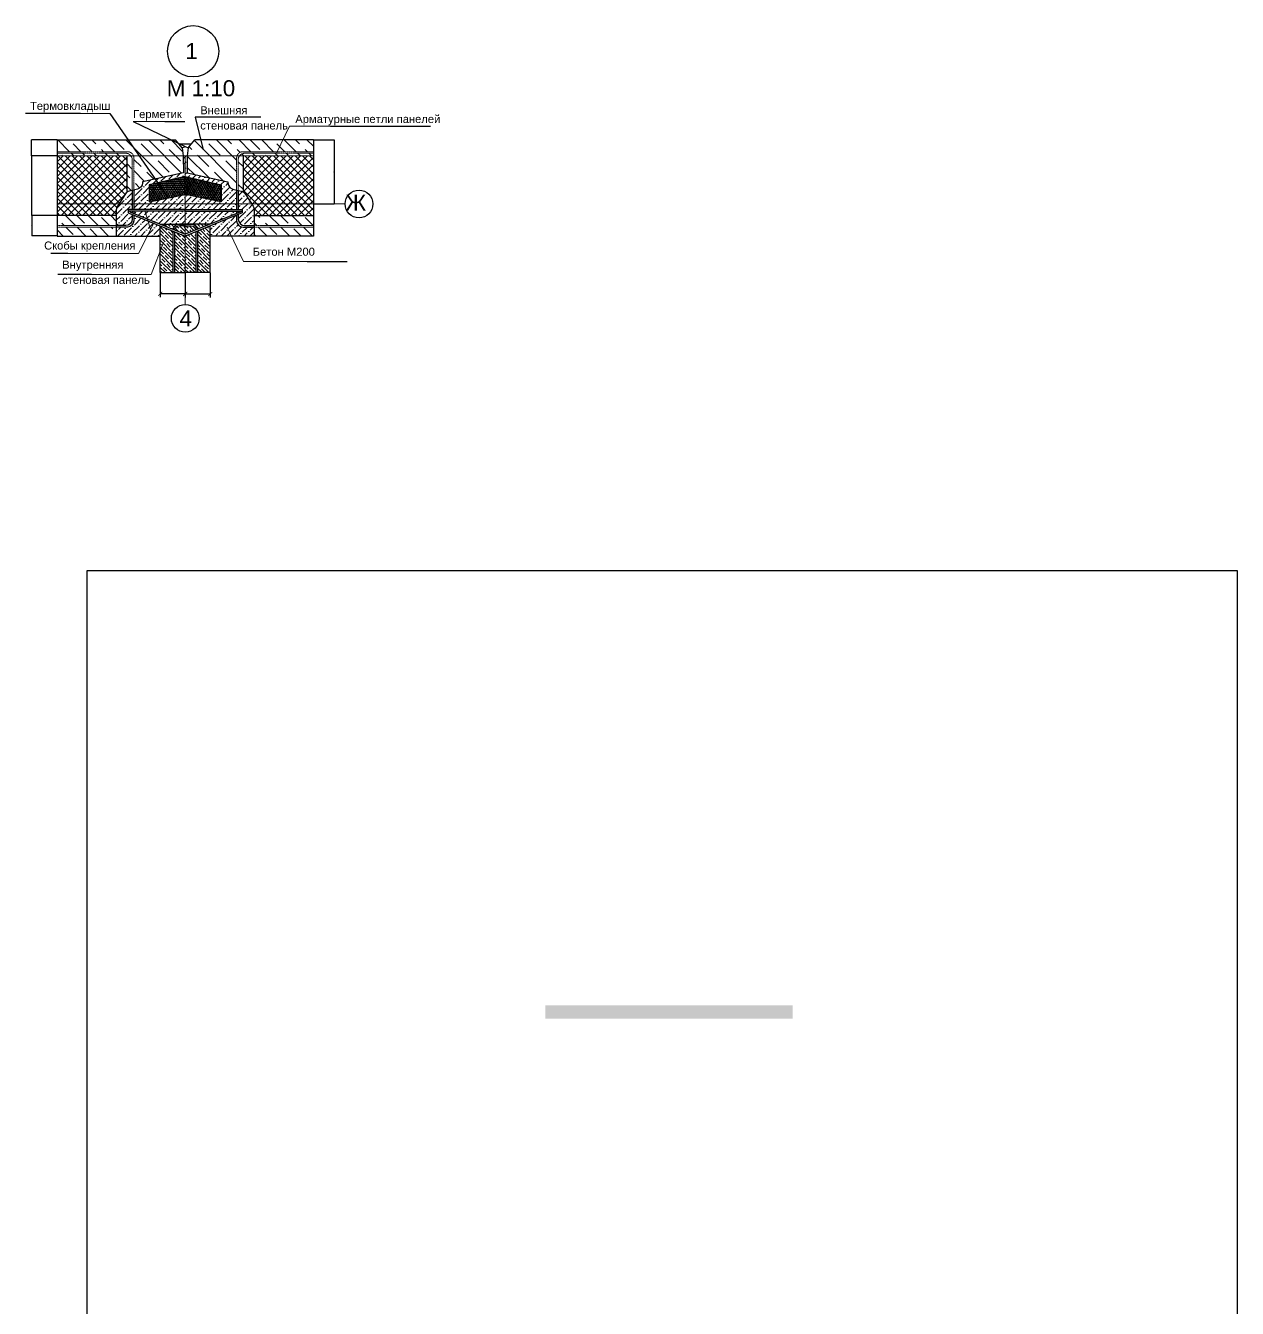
# Model space of a CAD drawing. Header units: millimetres. Extents: x -10163 to 1081624, y -5450 to 230390.
# Drawn here: x 413014 to 458409, y 92021 to 140093 of the extents above; entities that cross this region are included whole.
import ezdxf

# ---------------------------------------------------------------- set-up
doc = ezdxf.new("R2010")
doc.units = ezdxf.units.MM
doc.header["$PDMODE"] = 35
doc.linetypes.add('ACAD_ISO02W100', pattern=[15, 12, -3])
doc.layers.add('Кровля', color=92, linetype='Continuous')
doc.layers.add('лінії', color=7, linetype='Continuous', lineweight=30)
doc.layers.add('позначки', color=7, linetype='Continuous', lineweight=9)
doc.layers.add('Штриховка', color=50, linetype='Continuous', transparency=0.6)
doc.styles.get("Standard").update_dxf_attribs({"font": 'arial.ttf'})
doc.dimstyles.new('вузли', dxfattribs={"dimtxt": 20, "dimasz": 15, "dimexe": 1.25, "dimexo": 0.625, "dimgap": 10, "dimtad": 1, "dimdec": 0, "dimtxsty": 'Standard', "dimblk": 'ARCHTICK', "dimcen": 2.5, "dimadec": 0, "dimazin": 0, "dimtfac": 1, "dimtdec": 0, "dimtmove": 0, "dimatfit": 3, "dimldrblk": 'ARCHTICK', "dimfxl": 1.25, "dimarcsym": 0})
doc.dimstyles.new('Масштаб 1_100', dxfattribs={"dimtxt": 2.5, "dimasz": 150, "dimexe": 125, "dimexo": 1, "dimgap": 50, "dimtad": 1, "dimdec": 0, "dimrnd": 10, "dimzin": 9, "dimtxsty": 'Standard', "dimblk": 'ARCHTICK', "dimcen": 2.5, "dimadec": 0, "dimazin": 0, "dimtfac": 1, "dimtdec": 0, "dimtmove": 1, "dimatfit": 3, "dimfxl": 1, "dimarcsym": 0})
pattern_1 = [(135, (-291185.8, -594496.1), (-424.26407, -424.26407), []), (135, (-291185.8, -594073.1), (-424.26407, -424.26407), [600, -300])]
pattern_2 = [(45, (-291185.82, -618757.31), (80.822305, 296.348452), [381, -76.2, 0, -76.2])]

# ---------------------------------------------------------------- blocks, each defined once
blk = doc.blocks.new('_ArchTick')
at = {"color": 0, "linetype": 'ByBlock', "const_width": 0.15}
blk.add_lwpolyline([(-0.5, -0.5), (0.5, 0.5)], dxfattribs=at)
blk = doc.blocks.new('*D1020')
at = {"color": 0, "lineweight": -2, "transparency": 16777216}
for p, q in [((423792, 135810), (424576, 135810)), ((424575, 135810), (424575, 133410)), ((423800, 133410), (424576, 133410))]:
    blk.add_line(p, q, dxfattribs=at)
at = {"layer": 'Defpoints', "color": 0, "transparency": 16777216}
for p in [(423792, 135810), (423799, 133410), (424575, 133410)]:
    blk.add_point(p, dxfattribs=at)
at = {"color": 0, "lineweight": -2, "transparency": 16777216, "xscale": 15, "yscale": 15, "zscale": 15}
for p, rotation in [((424575, 135810), 90), ((424575, 133410), 270)]:
    blk.add_blockref('_ArchTick', p, dxfattribs=dict(at, rotation=rotation))
at = {"color": 0, "transparency": 16777216, "insert": (424554, 134610), "char_height": 20, "attachment_point": 5, "rotation": 90}
blk.add_mtext('2400', dxfattribs=at)
blk = doc.blocks.new('*D1021')
at = {"color": 0, "lineweight": -2, "transparency": 16777216}
for p, q in [((418054, 130834), (418054, 129920)), ((418992, 130835), (418992, 129920)), ((418992, 130045), (418054, 130045))]:
    blk.add_line(p, q, dxfattribs=at)
at = {"layer": 'Defpoints', "color": 0, "transparency": 16777216}
for p in [(418054, 130835), (418992, 130836), (418054, 130045)]:
    blk.add_point(p, dxfattribs=at)
at = {"color": 0, "lineweight": -2, "transparency": 16777216, "xscale": 150, "yscale": 150, "zscale": 150, "rotation": 180}
blk.add_blockref('_ArchTick', (418054, 130045), dxfattribs=at)
at = {"color": 0, "lineweight": -2, "transparency": 16777216, "xscale": 150, "yscale": 150, "zscale": 150}
blk.add_blockref('_ArchTick', (418992, 130045), dxfattribs=at)
at = {"color": 0, "transparency": 16777216, "insert": (418523, 130096), "char_height": 2.5, "attachment_point": 5}
blk.add_mtext('80', dxfattribs=at)
blk = doc.blocks.new('*D1022')
at = {"color": 0, "lineweight": -2, "transparency": 16777216}
for p, q in [((418992, 130827), (418992, 129905)), ((419929, 130835), (419929, 129905)), ((419929, 130030), (418992, 130030))]:
    blk.add_line(p, q, dxfattribs=at)
at = {"layer": 'Defpoints', "color": 0, "transparency": 16777216}
for p in [(418992, 130828), (419929, 130836), (418992, 130030)]:
    blk.add_point(p, dxfattribs=at)
at = {"color": 0, "lineweight": -2, "transparency": 16777216, "xscale": 150, "yscale": 150, "zscale": 150, "rotation": 180}
blk.add_blockref('_ArchTick', (418992, 130030), dxfattribs=at)
at = {"color": 0, "lineweight": -2, "transparency": 16777216, "xscale": 150, "yscale": 150, "zscale": 150}
blk.add_blockref('_ArchTick', (419929, 130030), dxfattribs=at)
at = {"color": 0, "transparency": 16777216, "insert": (419461, 130081), "char_height": 2.5, "attachment_point": 5}
blk.add_mtext('80', dxfattribs=at)
blk = doc.blocks.new('*D1023')
at = {"color": 0, "lineweight": -2, "transparency": 16777216}
for p, q in [((414191, 132977), (413246, 132977)), ((413247, 132977), (413247, 132210)), ((414191, 132210), (413246, 132210))]:
    blk.add_line(p, q, dxfattribs=at)
at = {"layer": 'Defpoints', "color": 0, "transparency": 16777216}
for p in [(414192, 132977), (413247, 132210), (414192, 132210)]:
    blk.add_point(p, dxfattribs=at)
at = {"color": 0, "lineweight": -2, "transparency": 16777216, "xscale": 15, "yscale": 15, "zscale": 15}
for p, rotation in [((413247, 132977), 90), ((413247, 132210), 270)]:
    blk.add_blockref('_ArchTick', p, dxfattribs=dict(at, rotation=rotation))
at = {"color": 0, "transparency": 16777216, "insert": (413227, 132593), "char_height": 20, "attachment_point": 5, "rotation": 90}
blk.add_mtext('80', dxfattribs=at)
blk = doc.blocks.new('*D1024')
at = {"color": 0, "lineweight": -2, "transparency": 16777216}
for p, q in [((414191, 135210), (413246, 135210)), ((413247, 132977), (413247, 135210)), ((414191, 132977), (413246, 132977))]:
    blk.add_line(p, q, dxfattribs=at)
at = {"layer": 'Defpoints', "color": 0, "transparency": 16777216}
for p in [(413247, 135210), (414192, 135210), (414192, 132977)]:
    blk.add_point(p, dxfattribs=at)
at = {"color": 0, "lineweight": -2, "transparency": 16777216, "xscale": 15, "yscale": 15, "zscale": 15}
for p, rotation in [((413247, 135210), 90), ((413247, 132977), 270)]:
    blk.add_blockref('_ArchTick', p, dxfattribs=dict(at, rotation=rotation))
at = {"color": 0, "transparency": 16777216, "insert": (413227, 134093), "char_height": 20, "attachment_point": 5, "rotation": 90}
blk.add_mtext('170', dxfattribs=at)
blk = doc.blocks.new('*D1025')
at = {"color": 0, "lineweight": -2, "transparency": 16777216}
for p, q in [((414191, 135810), (413231, 135810)), ((413232, 135210), (413232, 135810)), ((414191, 135210), (413231, 135210))]:
    blk.add_line(p, q, dxfattribs=at)
at = {"layer": 'Defpoints', "color": 0, "transparency": 16777216}
for p in [(413232, 135810), (414192, 135810), (414192, 135210)]:
    blk.add_point(p, dxfattribs=at)
at = {"color": 0, "lineweight": -2, "transparency": 16777216, "xscale": 15, "yscale": 15, "zscale": 15}
for p, rotation in [((413232, 135810), 90), ((413232, 135210), 270)]:
    blk.add_blockref('_ArchTick', p, dxfattribs=dict(at, rotation=rotation))
at = {"color": 0, "transparency": 16777216, "insert": (413212, 135510), "char_height": 20, "attachment_point": 5, "rotation": 90}
blk.add_mtext('600', dxfattribs=at)

msp = doc.modelspace()

# ---------------------------------------------------------------- hatches: boundary and pattern name
at = {"layer": 'Кровля'}
h = msp.add_hatch(dxfattribs=at)
h.set_pattern_fill('GRAVEL', color=256)
h.paths.add_polyline_path([(439292.017, 103374.953), (432479.278, 103374.953), (432479.278, 102874.026), (439292.017, 102874.026)])
h.paths.add_polyline_path([(441745.678, 103374.953), (439292.017, 103374.953), (439292.017, 102874.026), (441745.678, 102874.026)])
h = msp.add_hatch(dxfattribs=at)
h.set_pattern_fill('GRAVEL', color=256)
h.paths.add_polyline_path([(439292.017, 103374.953), (432479.278, 103374.953), (432479.278, 102874.026), (439292.017, 102874.026)])
h.paths.add_polyline_path([(441745.678, 103374.953), (439292.017, 103374.953), (439292.017, 102874.026), (441745.678, 102874.026)])
at = {"layer": 'лінії', "lineweight": 20}
h = msp.add_hatch(dxfattribs=at)
h.set_pattern_fill('JIS_STN_1E,_O', color=256, scale=600, angle=90)
h.set_pattern_definition(pattern_1)
h.paths.add_polyline_path([(418631.85, 135809.541), (414191.85, 135809.541), (414191.85, 135370.222), (416826.263, 135370.222, -0.318665212), (417052.776, 135209.541), (418915.925, 135209.541), (418876.626, 135508.041)])
h.paths.add_polyline_path([(418915.925, 135209.541), (417052.776, 135209.541, -0.084407009), (417066.263, 135130.222), (417066.263, 134919.363), (417066.263, 133932.842), (417207.584, 133967.431, 0.343183198), (417390.518, 134198.533), (417390.859, 134239.152), (418922.481, 134581.946)])
h.paths.add_polyline_path([(417006.263, 134894.957), (417006.263, 135070.222, 0.156083894), (416961.686, 135209.541), (416813.936, 135209.541), (416813.936, 133853.882, -0.094111386), (416895.423, 133891.027), (417006.263, 133918.156)])
h.paths.add_polyline_path([(416766.263, 135310.222), (414191.85, 135310.222), (414191.85, 135209.541), (416961.686, 135209.541, 0.242454485)], flags=17)
h.paths.add_polyline_path([(416410.1, 132977.25), (414191.85, 132977.25), (414191.85, 132601.948), (416410.1, 132601.948)])
h.paths.add_polyline_path([(416410.1, 132541.948), (414191.85, 132541.948), (414191.85, 132209.541), (416410.1, 132209.541)])
h = msp.add_hatch(dxfattribs=at)
h.set_pattern_fill('JIS_STN_1E,_O', color=256, scale=600, angle=90)
h.set_pattern_definition(pattern_1)
h.paths.add_polyline_path([(419351.85, 135809.541), (423791.85, 135809.541), (423791.85, 135370.222), (421157.438, 135370.222, 0.318665212), (420930.925, 135209.541), (419067.776, 135209.541), (419107.075, 135508.041)])
h.paths.add_polyline_path([(419067.776, 135209.541), (420930.925, 135209.541, 0.084407009), (420917.438, 135130.222), (420917.438, 134919.363), (420917.438, 133932.842), (420776.117, 133967.431, -0.343183198), (420593.183, 134198.533), (420592.842, 134239.152), (419061.22, 134581.946)])
h.paths.add_polyline_path([(420977.438, 134894.957), (420977.438, 135070.222, -0.156083894), (421022.015, 135209.541), (421169.765, 135209.541), (421169.765, 133853.882, 0.094111386), (421088.278, 133891.027), (420977.438, 133918.156)])
h.paths.add_polyline_path([(421217.438, 135310.222), (423791.85, 135310.222), (423791.85, 135209.541), (421022.015, 135209.541, -0.242454485)], flags=17)
h.paths.add_polyline_path([(421573.601, 132977.25), (423791.85, 132977.25), (423791.85, 132601.948), (421573.601, 132601.948)])
h.paths.add_polyline_path([(421573.601, 132541.948), (423791.85, 132541.948), (423791.85, 132209.541), (421573.601, 132209.541)])
h = msp.add_hatch(dxfattribs=at)
h.set_pattern_fill('ANSI36,_O', color=256, scale=48)
h.set_pattern_definition(pattern_2)
h.paths.add_polyline_path([(418991.85, 133769.302), (417641.115, 133490.607), (417641.115, 134131.241), (418991.85, 134443.734), (418991.85, 135209.541), (418915.925, 135209.541), (418922.481, 134581.946), (417390.859, 134239.152), (417390.518, 134198.533, -0.343183198), (417207.584, 133967.431), (417066.263, 133932.842), (417066.263, 133903.471), (417066.263, 133199.541), (418991.85, 133199.541)])
h.paths.add_polyline_path([(417006.263, 133918.156), (416895.423, 133891.027, 0.18990475), (416751.74, 133789.45), (416449.359, 133327.998, 0.146044847), (416410.1, 133196.457), (416410.1, 132601.948), (416766.263, 132601.948, 0.414213562), (417006.263, 132841.948), (417006.263, 133017.213), (416853.035, 133079.541), (416853.035, 133199.541), (417006.263, 133199.541)])
h.paths.add_polyline_path([(418991.85, 133139.541), (417066.263, 133139.541), (417066.263, 133057.581), (418052.881, 132656.257), (418991.85, 132656.257)])
h.paths.add_polyline_path([(418052.937, 132591.46), (417066.263, 132992.807), (417066.263, 132781.948, -0.414213562), (416826.263, 132541.948), (416410.1, 132541.948), (416410.1, 132209.541), (418053.268, 132209.541)])
h = msp.add_hatch(dxfattribs=at)
h.set_pattern_fill('ANSI36,_O', color=256, scale=48)
h.set_pattern_definition(pattern_2)
h.paths.add_polyline_path([(418991.85, 133769.302), (420342.586, 133490.607), (420342.586, 134131.241), (418991.85, 134443.734), (418991.85, 135209.541), (419067.776, 135209.541), (419061.22, 134581.946), (420592.842, 134239.152), (420593.183, 134198.533, 0.343183198), (420776.117, 133967.431), (420917.438, 133932.842), (420917.438, 133903.471), (420917.438, 133199.541), (418991.85, 133199.541)])
h.paths.add_polyline_path([(420977.438, 133918.156), (421088.278, 133891.027, -0.18990475), (421231.961, 133789.45), (421534.342, 133327.998, -0.146044847), (421573.601, 133196.457), (421573.601, 132601.948), (421217.438, 132601.948, -0.414213562), (420977.438, 132841.948), (420977.438, 133017.213), (421130.666, 133079.541), (421130.666, 133199.541), (420977.438, 133199.541)])
h.paths.add_polyline_path([(418991.85, 133139.541), (420917.438, 133139.541), (420917.438, 133057.581), (419930.82, 132656.257), (418991.85, 132656.257)])
h.paths.add_polyline_path([(419930.764, 132591.46), (420917.438, 132992.807), (420917.438, 132781.948, 0.414213562), (421157.438, 132541.948), (421573.601, 132541.948), (421573.601, 132209.541), (419930.433, 132209.541)])
at = {"layer": 'лінії', "lineweight": 13}
h = msp.add_hatch(dxfattribs=at)
h.set_pattern_fill('NET3,_O', color=256, scale=24)
h.set_pattern_definition([(0, (-291185.82, -618757.31), (0, 76.2), []), (60, (-291185.82, -618757.31), (-65.991136, 38.1), []), (120, (-291185.82, -618757.31), (-65.991136, -38.1), [])])
h.paths.add_polyline_path([(418991.85, 134443.734), (417641.115, 134131.241), (417641.115, 133490.607), (418991.85, 133769.302)])
h = msp.add_hatch(dxfattribs=at)
h.set_pattern_fill('NET3,_O', color=256, scale=24)
h.set_pattern_definition([(0, (-291185.82, -594496.11), (0, 76.2), []), (60, (-291185.82, -594496.11), (-65.991136, 38.1), []), (120, (-291185.82, -594496.11), (-65.991136, -38.1), [])])
h.paths.add_polyline_path([(418991.85, 134443.734), (418991.85, 133769.302), (420342.586, 133490.607), (420342.586, 134131.241)])
at = {"layer": 'лінії', "lineweight": 20}
h = msp.add_hatch(dxfattribs=at)
h.set_pattern_fill('JIS_STN_1E,_O', color=256, scale=180, angle=90)
h.set_pattern_definition([(135, (0, 0), (-127.27922, -127.27922), []), (135, (8e-15, 126.9), (-127.27922, -127.27922), [180, -90])])
h.paths.add_polyline_path([(418991.85, 132596.257), (418773.669, 132596.257, 0.382622568), (418594.738, 132435.847), (418991.85, 132274.315)])
h.paths.add_polyline_path([(418773.669, 132656.257), (418052.881, 132656.257), (418537.528, 132459.119, -0.362549584)])
h.paths.add_polyline_path([(418991.85, 130835.769), (418991.85, 132209.541), (418593.669, 132371.508), (418593.669, 130835.769)])
h.paths.add_polyline_path([(418054.458, 130835.769), (418533.669, 130835.769), (418533.669, 132395.914), (418052.937, 132591.46)])
h = msp.add_hatch(dxfattribs=at)
h.set_pattern_fill('JIS_STN_1E,_O', color=256, scale=180, angle=90)
h.set_pattern_definition([(135, (-291185.82, -618757.31), (-127.27922, -127.27922), []), (135, (-291185.82, -618630.41), (-127.27922, -127.27922), [180, -90])])
h.paths.add_polyline_path([(418991.85, 132209.541), (419390.032, 132371.508), (419390.032, 130835.769), (418991.85, 130835.769)])
h.paths.add_polyline_path([(418991.85, 132596.257), (419210.032, 132596.257, -0.382622568), (419388.962, 132435.847), (418991.85, 132274.315)])
h.paths.add_polyline_path([(419450.032, 132395.914), (419930.764, 132591.46), (419929.243, 130835.769), (419450.032, 130835.769)])
h.paths.add_polyline_path([(419210.032, 132656.257), (419930.82, 132656.257), (419446.173, 132459.119, 0.362549584)])
at = {"layer": 'позначки'}
h = msp.add_hatch(dxfattribs=at)
h.set_pattern_fill('ANSI37', color=256, scale=60, style=0)
h.set_pattern_definition([(45, (354645.82, -252430.61), (-134.70384, 134.70384), []), (135, (354645.82, -252430.61), (-134.70384, -134.70384), [])])
h.paths.add_polyline_path([(416813.936, 135209.541), (414191.85, 135209.541), (414191.85, 133409.541), (416502.793, 133409.541), (416751.74, 133789.45, -0.094111386), (416813.936, 133853.882)])
h.paths.add_polyline_path([(416449.359, 133327.998), (416502.793, 133409.541), (414191.85, 133409.541), (414191.85, 133169.541), (414191.85, 132977.25), (416410.1, 132977.25), (416410.1, 133196.457, -0.146044847)])
h.paths.add_polyline_path([(423791.85, 135209.541), (421169.765, 135209.541), (421169.765, 133853.882, -0.094111386), (421231.961, 133789.45), (421480.908, 133409.541), (423791.85, 133409.541)])
h.paths.add_polyline_path([(423791.85, 133409.541), (421480.908, 133409.541), (421534.342, 133327.998, -0.146044847), (421573.601, 133196.457), (421573.601, 132977.25), (423791.85, 132977.25), (423791.85, 133169.541)])

# ---------------------------------------------------------------- linework, layer by layer
for p, q in [((415069.252, 136802.14), (413013.709, 136802.14)), ((416165.567, 136802.14), (418262.593, 133769.302)), ((421824.539, 136664.022), (419368.194, 136664.022)), ((419368.194, 136664.022), (419661.884, 135436.877)), ((417039.611, 136500.836), (418991.85, 135566.168)), ((418233.6, 136500.836), (418971.285, 136500.836)), ((424435.442, 136327.587), (428179.025, 136327.587)), ((414599.73, 131556.93), (413955.069, 131556.93)), ((423558.001, 131257.148), (425054.204, 131257.148)), ((415485.012, 130772.035), (414221.871, 130772.035))]:
    msp.add_line(p, q)
at = {"ltscale": 10}
msp.add_lwpolyline([(415302.299, 43045.632), (458408.84, 43045.632), (458408.84, 119661.707), (415302.299, 119661.707)], close=True, dxfattribs=at)
msp.add_circle((419288.089, 139132.923), 960)
at = {"layer": 'лінії'}
for p, q in [((414191.85, 135809.541), (414191.85, 135209.541)), ((418876.626, 135508.041), (418631.85, 135809.541)), ((419107.075, 135508.041), (419351.85, 135809.541)), ((423791.85, 135809.541), (423791.85, 135209.541)), ((414191.85, 135209.541), (414191.85, 133169.541)), ((423791.85, 135209.541), (423791.85, 133169.541)), ((418991.85, 134443.734), (417641.115, 134131.241)), ((417641.115, 134131.241), (417641.115, 133490.607)), ((418991.85, 133769.302), (418991.85, 134443.734)), ((418991.85, 134443.734), (420342.586, 134131.241)), ((418991.85, 133769.302), (418991.85, 134443.734)), ((420342.586, 134131.241), (420342.586, 133490.607)), ((417641.115, 133490.607), (418991.85, 133769.302)), ((420342.586, 133490.607), (418991.85, 133769.302)), ((414191.85, 133169.541), (414191.85, 132209.541)), ((423791.85, 133169.541), (423791.85, 132209.541)), ((416410.1, 132977.25), (414191.85, 132977.25)), ((421573.601, 132977.25), (423791.85, 132977.25)), ((414191.85, 132209.541), (418053.268, 132209.541)), ((418052.881, 132656.257), (418991.85, 132656.257)), ((418054.458, 130835.769), (418052.937, 132591.46)), ((419930.82, 132656.257), (418991.85, 132656.257)), ((419929.243, 130835.769), (419930.764, 132591.46)), ((423791.85, 132209.541), (419930.433, 132209.541)), ((418054.458, 130835.769), (418991.85, 130835.769)), ((419929.243, 130835.769), (418991.85, 130835.769))]:
    msp.add_line(p, q, dxfattribs=at)
at = {"layer": 'лінії', "lineweight": 20}
for p in [(414191.85, 135209.541), (423791.85, 135209.541)]:
    msp.add_line(p, (418991.85, 135209.541), dxfattribs=at)
at = {"layer": 'лінії', "linetype": 'ACAD_ISO02W100', "lineweight": 20}
for p, q in [((416410.1, 132601.948), (414191.85, 132601.948)), ((416410.1, 132541.948), (414191.85, 132541.948)), ((421573.601, 132601.948), (423791.85, 132601.948)), ((421573.601, 132541.948), (423791.85, 132541.948))]:
    msp.add_line(p, q, dxfattribs=at)
at = {"layer": 'лінії'}
for points in [[(414191.85, 135809.541), (418631.85, 135809.541)], [(418754.238, 135658.791), (418991.85, 135658.791), (419229.463, 135658.791)], [(418876.626, 135508.041), (418991.85, 135566.168), (419107.075, 135508.041)], [(423791.85, 135809.541), (419351.85, 135809.541)], [(416813.936, 133853.882), (416813.936, 135209.541)], [(421169.765, 133853.882), (421169.765, 135209.541)], [(417006.263, 133918.156), (417006.263, 133199.541)], [(417066.263, 133932.842), (417066.263, 133199.541)], [(420917.438, 133932.842), (420917.438, 133199.541)], [(420977.438, 133918.156), (420977.438, 133199.541)], [(418991.85, 133139.541), (418991.85, 133199.541), (416853.035, 133199.541), (416853.035, 133079.541), (418991.85, 132209.541)], [(418991.85, 133139.541), (418991.85, 133199.541), (421130.666, 133199.541), (421130.666, 133079.541), (418991.85, 132209.541)], [(416913.035, 133139.541), (416853.035, 133139.541)], [(418991.85, 133139.541), (416913.035, 133139.541), (416913.035, 133119.909), (418991.85, 132274.315)], [(417006.263, 133139.541), (417006.263, 133081.987)], [(417066.263, 133139.541), (417066.263, 133057.581)], [(418991.85, 133139.541), (421070.666, 133139.541), (421070.666, 133119.909), (418991.85, 132274.315)], [(420917.438, 133139.541), (420917.438, 133057.581)], [(420977.438, 133139.541), (420977.438, 133081.987)], [(421070.666, 133139.541), (421130.666, 133139.541)], [(418533.669, 132395.914), (418533.669, 130836.184)], [(418593.669, 132371.508), (418593.669, 130836.184)], [(419390.032, 132371.508), (419390.032, 130836.184)], [(419450.032, 132395.914), (419450.032, 130836.184)]]:
    msp.add_lwpolyline(points, dxfattribs=at)
at = {"layer": 'лінії', "linetype": 'ACAD_ISO02W100', "lineweight": 20}
for points in [[(417066.263, 134919.363), (417066.263, 135130.222, 0.414213562), (416826.263, 135370.222), (414191.85, 135370.222)], [(417006.263, 134894.957), (417006.263, 135070.222, 0.414213562), (416766.263, 135310.222), (414191.85, 135310.222)], [(420917.438, 134919.363), (420917.438, 135130.222, -0.414213562), (421157.438, 135370.222), (423791.85, 135370.222)], [(420977.438, 134894.957), (420977.438, 135070.222, -0.414213562), (421217.438, 135310.222), (423791.85, 135310.222)]]:
    msp.add_lwpolyline(points, format="xyb", dxfattribs=at)
at = {"layer": 'лінії'}
for points in [[(418876.626, 135508.041), (418915.925, 135209.541), (418922.481, 134581.946), (417390.859, 134239.152), (417390.518, 134198.533, -0.343183198), (417207.584, 133967.431), (416895.423, 133891.027, 0.18990475), (416751.74, 133789.45), (416449.359, 133327.998, 0.146044847), (416410.1, 133196.457), (416410.1, 132209.541)], [(419107.075, 135508.041), (419067.776, 135209.541), (419061.22, 134581.946), (420592.842, 134239.152), (420593.183, 134198.533, 0.343183198), (420776.117, 133967.431), (421088.278, 133891.027, -0.18990475), (421231.961, 133789.45), (421534.342, 133327.998, -0.146044847), (421573.601, 133196.457), (421573.601, 132209.541)], [(417006.263, 133017.213), (417006.263, 132841.948, -0.414213562), (416766.263, 132601.948), (416410.1, 132601.948)], [(417066.263, 132992.807), (417066.263, 132781.948, -0.414213562), (416826.263, 132541.948), (416410.1, 132541.948)], [(420917.438, 132992.807), (420917.438, 132781.948, 0.414213562), (421157.438, 132541.948), (421573.601, 132541.948)], [(420977.438, 133017.213), (420977.438, 132841.948, 0.414213562), (421217.438, 132601.948), (421573.601, 132601.948)], [(418991.85, 132656.257), (418773.669, 132656.257, 0.362549584), (418537.528, 132459.119)], [(418991.85, 132596.257), (418773.669, 132596.257, 0.382622568), (418594.738, 132435.847)], [(418991.85, 132656.257), (419210.032, 132656.257, -0.362549584), (419446.173, 132459.119)], [(418991.85, 132596.257), (419210.032, 132596.257, -0.382622568), (419388.962, 132435.847)]]:
    msp.add_lwpolyline(points, format="xyb", dxfattribs=at)
at = {"layer": 'лінії', "linetype": 'ACAD_ISO02W100', "lineweight": 20}
for points in [[(417006.263, 133918.156), (417006.263, 134894.957)], [(417066.263, 133903.471), (417066.263, 134919.363)], [(420917.438, 133903.471), (420917.438, 134919.363)], [(420977.438, 133918.156), (420977.438, 134894.957)]]:
    msp.add_lwpolyline(points, dxfattribs=at)
at = {"layer": 'лінії'}
for centre in [(425504.261, 133409.541), (418991.85, 129124.792)]:
    msp.add_circle(centre, 519.892, dxfattribs=at)
at = {"layer": 'позначки'}
for p, q in [((416165.567, 136802.14), (415069.252, 136802.14)), ((417039.611, 136500.836), (418233.6, 136500.836)), ((422416.903, 135310.222), (422895.748, 136327.587)), ((422895.748, 136327.587), (424435.442, 136327.587)), ((418991.85, 135209.541), (418991.85, 129644.684)), ((414191.85, 133409.541), (424984.369, 133409.541)), ((417473.709, 133171.271), (417690.841, 132454.009)), ((417822.999, 132718.593), (417242.758, 131556.93)), ((420567.957, 132535.732), (421173.535, 131257.148)), ((418183.566, 131960.974), (417720.667, 130772.035)), ((417242.758, 131556.93), (414599.73, 131556.93)), ((421173.535, 131257.148), (423558.001, 131257.148)), ((417720.667, 130772.035), (415485.012, 130772.035))]:
    msp.add_line(p, q, dxfattribs=at)
at = {"layer": 'Штриховка'}
msp.add_line((418991.85, 130035.631), (418991.85, 130043.131), dxfattribs=at)

# ---------------------------------------------------------------- texts
for s, height, p in [('1', 600, (418994.399, 138839.47)), ('М 1:10', 600, (418300.207, 137448.611)), ('Термовкладыш', 300, (413175.228, 136935.527)), ('Внешняя', 300, (419555.086, 136770.732)), ('Герметик', 300, (417039.611, 136628.283)), ('Арматурные петли панелей', 300, (423115.466, 136443.936)), ('стеновая панель', 300, (419555.086, 136200.732)), ('Скобы крепления', 300, (413704.886, 131702.754)), ('Бетон М200', 300, (421520.392, 131470.415)), ('Внутренняя', 300, (414381.959, 130985.295)), ('стеновая панель', 300, (414381.959, 130415.295))]:
    msp.add_text(s, height=height).set_placement(p)
at = {"layer": 'позначки'}
for s, p in [('Ж', (424995.782, 133160.87)), ('4', (418778.978, 128818.692))]:
    msp.add_text(s, height=600, dxfattribs=at).set_placement(p)

# ---------------------------------------------------------------- dimensions: what is measured, and where the dimension line sits
for base, p1, p2, picture, middle in [((413231.949, 135809.541), (414191.85, 135209.541), (414191.85, 135809.541), '*D1025', (413211.738, 135509.541)), ((424574.593, 133409.541), (423791.85, 135809.541), (423799.35, 133409.541), '*D1020', (424554.381, 134609.541))]:
    dim = msp.add_linear_dim(base=base, p1=p1, p2=p2, angle=90, dimstyle='вузли')
    dim.commit()
    dim.dimension.update_dxf_attribs({"geometry": picture, "text_midpoint": middle})
for base, p2, text, picture, middle in [((413246.949, 135209.541), (414191.85, 135209.541), '170', '*D1024', (413226.738, 134093.395)), ((413246.949, 132209.541), (414191.85, 132209.541), '80', '*D1023', (413226.738, 132593.395))]:
    dim = msp.add_linear_dim(base=base, p1=(414191.85, 132977.25), p2=p2, angle=90, text=text, dimstyle='вузли')
    dim.commit()
    dim.dimension.update_dxf_attribs({"geometry": picture, "text_midpoint": middle})
for base, p1, p2, picture, middle in [((418054.458, 130045.023), (418991.85, 130835.769), (418054.458, 130834.957), '*D1021', (418523.154, 130096.3)), ((418991.85, 130030.023), (419929.243, 130835.769), (418991.85, 130828.269), '*D1022', (419460.547, 130081.3))]:
    dim = msp.add_linear_dim(base=base, p1=p1, p2=p2, text='80', dimstyle='Масштаб 1_100')
    dim.commit()
    dim.dimension.update_dxf_attribs({"geometry": picture, "text_midpoint": middle})

doc.saveas('drawing.dxf')
